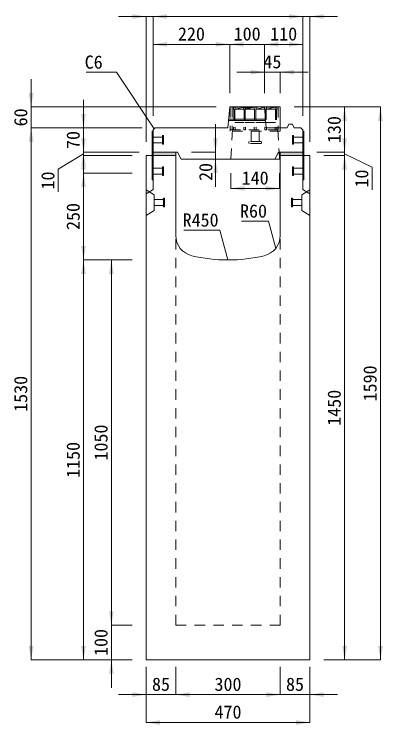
# Model space of a CAD drawing. Units: millimetres at full size, sheet at 1:40. Extents: x -1934 to 44546, y -100881 to -70395.
# Drawn here: x 24284 to 25343, y -91377 to -89333 of the extents above; entities that cross this region are included whole.
import ezdxf
from ezdxf.enums import TextEntityAlignment as Align

# ---------------------------------------------------------------- set-up
doc = ezdxf.new("R2010")
doc.units = ezdxf.units.MM
doc.header["$LTSCALE"] = 40
for name, pattern in [('CHAIN_DOUBLE_DASH', [23.5, 12, -1.5, 3.5, -1.5, 3.5, -1.5]), ('USER1', [1.35, 0.75, -0.6]), ('USER2', [1.35, 0.75, -0.6])]:
    doc.linetypes.add(name, pattern=pattern)
for name, color, linetype, lineweight in [('インサート', 92, 'USER2', 9), ('グレーチング', 7, 'USER2', 5), ('プレート', 7, 'USER1', 9), ('モルタル', 7, 'Continuous', 9), ('受枠', 3, 'USER2', 5), ('寸法線', 7, 'Continuous', 9), ('引出線', 4, 'Continuous', 9), ('本体', 2, 'Continuous', 13), ('補助線', 8, 'CHAIN_DOUBLE_DASH', 5)]:
    doc.layers.add(name, color=color, linetype=linetype, lineweight=lineweight)
doc.layers.add('ハッチング_モルタル', color=30, linetype='Continuous')
doc.styles.add('ＭＳ ゴシック', font='')
doc.styles.get('ＭＳ ゴシック').set_extended_font_data('MS Gothic')

# ---------------------------------------------------------------- blocks, each defined once
blk = doc.blocks.new('filled_arrow')
at = {"color": 0, "linetype": 'Continuous', "lineweight": -2}
blk.add_solid([(7.5, 1.25), (0, 0), (7.5, -1.25)], dxfattribs=at)

msp = doc.modelspace()

# ---------------------------------------------------------------- hatches: boundary and pattern name
at = {"layer": 'ハッチング_モルタル'}
for points in [[(24683.15, -89730.02), (24683.15, -89740.02), (24748.15, -89740.02), (24748.15, -89730.02)], [(25048.15, -89730.02), (25048.15, -89740.02), (25113.15, -89740.02), (25113.15, -89730.02)]]:
    msp.add_hatch(color=256, dxfattribs=at).paths.add_polyline_path(points)

# ---------------------------------------------------------------- linework, layer by layer
at = {"layer": 'インサート'}
for p, q in [((24683.15, -89686.52), (24710.15, -89686.52)), ((24683.15, -89686.52), (24683.15, -89703.52)), ((24713.15, -89682.52), (24710.15, -89682.52)), ((24710.15, -89682.52), (24710.15, -89707.52)), ((24713.15, -89707.52), (24713.15, -89682.52)), ((25083.15, -89682.52), (25086.15, -89682.52)), ((25083.15, -89707.52), (25083.15, -89682.52)), ((25086.15, -89682.52), (25086.15, -89707.52)), ((25113.15, -89686.52), (25086.15, -89686.52)), ((25113.15, -89686.52), (25113.15, -89703.52)), ((24683.15, -89703.52), (24710.15, -89703.52)), ((24710.15, -89707.52), (24713.15, -89707.52)), ((25086.15, -89707.52), (25083.15, -89707.52)), ((25113.15, -89703.52), (25086.15, -89703.52)), ((24683.15, -89776.51), (24710.15, -89776.51)), ((24683.15, -89776.51), (24683.15, -89793.51)), ((24713.15, -89772.51), (24710.15, -89772.51)), ((24710.15, -89772.51), (24710.15, -89797.51)), ((24713.15, -89797.51), (24713.15, -89772.51)), ((25083.15, -89772.52), (25086.15, -89772.52)), ((25083.15, -89797.52), (25083.15, -89772.52)), ((25086.15, -89772.52), (25086.15, -89797.52)), ((25113.15, -89776.52), (25086.15, -89776.52)), ((25113.15, -89776.52), (25113.15, -89793.52)), ((24683.15, -89793.51), (24710.15, -89793.51)), ((24710.15, -89797.51), (24713.15, -89797.51)), ((25086.15, -89797.52), (25083.15, -89797.52)), ((25113.15, -89793.52), (25086.15, -89793.52))]:
    msp.add_line(p, q, dxfattribs=at)
at = {"layer": 'インサート', "linetype": 'Continuous', "lineweight": 5}
for p, q in [((24713.15, -89887.52), (24713.15, -89862.52)), ((24716.15, -89862.52), (24713.15, -89862.52)), ((24716.15, -89887.52), (24716.15, -89862.52)), ((25080.15, -89862.52), (25080.15, -89887.52)), ((25080.15, -89862.52), (25083.15, -89862.52)), ((25083.15, -89862.52), (25083.15, -89887.52)), ((24686.15, -89883.52), (24686.15, -89866.52)), ((24713.15, -89866.52), (24686.15, -89866.52)), ((24713.15, -89883.52), (24686.15, -89883.52)), ((25083.15, -89866.52), (25110.15, -89866.52)), ((25083.15, -89883.52), (25110.15, -89883.52)), ((25110.15, -89866.52), (25110.15, -89883.52)), ((24716.15, -89887.52), (24713.15, -89887.52)), ((25080.15, -89887.52), (25083.15, -89887.52))]:
    msp.add_line(p, q, dxfattribs=at)
at = {"layer": 'グレーチング'}
for p, q in [((25038.65, -89600.52), (24913.65, -89600.52)), ((24913.65, -89600.52), (24913.65, -89606.52)), ((24913.65, -89606.52), (24914.65, -89607.52)), ((24914.65, -89607.52), (24914.65, -89658.52)), ((24918.65, -89606.52), (24917.65, -89607.52)), ((24917.65, -89607.52), (24917.65, -89658.52)), ((24918.65, -89600.52), (24918.65, -89606.52)), ((24918.65, -89606.52), (24943.65, -89600.52)), ((24918.65, -89606.52), (24943.65, -89606.52)), ((24943.65, -89600.52), (24943.65, -89606.52)), ((24943.65, -89606.52), (24944.65, -89607.52)), ((24944.65, -89607.52), (24944.65, -89658.52)), ((24948.65, -89606.52), (24947.65, -89607.52)), ((24947.65, -89607.52), (24947.65, -89658.52)), ((24948.65, -89600.52), (24948.65, -89606.52)), ((24948.65, -89606.52), (24973.65, -89600.52)), ((24948.65, -89606.52), (24973.65, -89606.52)), ((24973.65, -89600.52), (24973.65, -89606.52)), ((24973.65, -89606.52), (24974.65, -89607.52)), ((24974.65, -89607.52), (24974.65, -89658.52)), ((24978.65, -89606.52), (24977.65, -89607.52)), ((24977.65, -89607.52), (24977.65, -89658.52)), ((24978.65, -89600.52), (24978.65, -89606.52)), ((24978.65, -89606.52), (25003.65, -89600.52)), ((24978.65, -89606.52), (25003.65, -89606.52)), ((25003.65, -89600.52), (25003.65, -89606.52)), ((25003.65, -89606.52), (25004.65, -89607.52)), ((25004.65, -89607.52), (25004.65, -89658.52)), ((25008.65, -89606.52), (25007.65, -89607.52)), ((25007.65, -89607.52), (25007.65, -89658.52)), ((25008.65, -89600.52), (25008.65, -89606.52)), ((25008.65, -89606.52), (25033.65, -89600.52)), ((25008.65, -89606.52), (25033.65, -89606.52)), ((25033.65, -89600.52), (25033.65, -89606.52)), ((25033.65, -89606.52), (25034.65, -89607.52)), ((25034.65, -89607.52), (25034.65, -89658.52)), ((25038.65, -89606.52), (25037.65, -89607.52)), ((25037.65, -89607.52), (25037.65, -89658.52)), ((25038.65, -89600.52), (25038.65, -89606.52)), ((24913.65, -89659.52), (24914.65, -89658.52)), ((24913.65, -89665.52), (24913.65, -89659.52)), ((24917.65, -89644.52), (24944.65, -89644.52)), ((24918.65, -89659.52), (24917.65, -89658.52)), ((24918.65, -89665.52), (24918.65, -89659.52)), ((24943.65, -89659.52), (24944.65, -89658.52)), ((24943.65, -89665.52), (24943.65, -89659.52)), ((24947.65, -89644.52), (24974.65, -89644.52)), ((24948.65, -89659.52), (24947.65, -89658.52)), ((24948.65, -89665.52), (24948.65, -89659.52)), ((24973.65, -89659.52), (24974.65, -89658.52)), ((24973.65, -89665.52), (24973.65, -89659.52)), ((24977.65, -89644.52), (25004.65, -89644.52)), ((24978.65, -89659.52), (24977.65, -89658.52)), ((24978.65, -89665.52), (24978.65, -89659.52)), ((25003.65, -89659.52), (25004.65, -89658.52)), ((25003.65, -89665.52), (25003.65, -89659.52)), ((25007.65, -89644.52), (25034.65, -89644.52)), ((25008.65, -89659.52), (25007.65, -89658.52)), ((25008.65, -89665.52), (25008.65, -89659.52)), ((25033.65, -89659.52), (25034.65, -89658.52)), ((25033.65, -89665.52), (25033.65, -89659.52)), ((25038.65, -89659.52), (25037.65, -89658.52)), ((25038.65, -89665.52), (25038.65, -89659.52)), ((24913.65, -89665.52), (24918.65, -89665.52)), ((24943.65, -89665.52), (24948.65, -89665.52)), ((24973.65, -89665.52), (24978.65, -89665.52)), ((25003.65, -89665.52), (25008.65, -89665.52)), ((25033.65, -89665.52), (25038.65, -89665.52))]:
    msp.add_line(p, q, dxfattribs=at)
at = {"layer": 'プレート'}
for p, q in [((24683.15, -89680.01), (24679.95, -89680.01)), ((25116.35, -89680.01), (25113.15, -89680.01)), ((24683.15, -89725.02), (24679.95, -89725.02)), ((25116.35, -89725.02), (25113.15, -89725.02)), ((24683.15, -89755.01), (24679.95, -89755.01)), ((25116.35, -89755.01), (25113.15, -89755.01)), ((24683.15, -89800.02), (24679.95, -89800.02)), ((25116.35, -89800.02), (25113.15, -89800.02))]:
    msp.add_line(p, q, dxfattribs=at)
at = {"layer": 'プレート', "linetype": 'Continuous'}
for points in [[(24679.95, -89810.02), (24679.95, -89670.01), (24683.15, -89670.01), (24683.15, -89810.02)], [(25113.15, -89810.02), (25113.15, -89670.01), (25116.35, -89670.01), (25116.35, -89810.02)]]:
    msp.add_lwpolyline(points, close=True, dxfattribs=at)
at = {"layer": 'モルタル', "lineweight": 13}
msp.add_lwpolyline([(24683.15, -89730.02), (24748.15, -89730.02), (24748.15, -89740.02), (24683.15, -89740.02)], close=True, dxfattribs=at)
at = {"layer": 'モルタル'}
msp.add_lwpolyline([(25048.15, -89730.02), (25113.15, -89730.02), (25113.15, -89740.02), (25048.15, -89740.02)], close=True, dxfattribs=at)
at = {"layer": '受枠', "linetype": 'Continuous'}
for q in [(24904.15, -89600.02), (25048.15, -89660.02)]:
    msp.add_line((25048.15, -89600.02), q, dxfattribs=at)
at = {"layer": '受枠'}
for p, q in [((24904.15, -89600.02), (24904.15, -89670.02)), ((24910.15, -89600.02), (24910.15, -89665.52)), ((25042.15, -89600.02), (25042.15, -89665.52)), ((25048.15, -89660.02), (25048.15, -89670.02)), ((24904.15, -89665.52), (25048.15, -89665.52)), ((25048.15, -89670.02), (24904.15, -89670.02)), ((24964.82, -89699.68), (24964.82, -89670.02)), ((24987.48, -89699.68), (24987.48, -89670.02)), ((24958.28, -89700.75), (24958.28, -89703.95)), ((24992.95, -89699.68), (24959.35, -89699.68)), ((24994.02, -89700.75), (24994.02, -89703.95)), ((24992.95, -89705.01), (24959.35, -89705.01))]:
    msp.add_line(p, q, dxfattribs=at)
for centre, start, end in [((24959.35, -89700.75), 90, 180), ((24992.95, -89700.75), 0, 90), ((24959.35, -89703.95), 180, 270), ((24992.95, -89703.95), 270, 0)]:
    msp.add_arc(centre, 1.07, start, end, dxfattribs=at)
at = {"layer": '寸法線'}
for p, q in [((24763.15, -89340.02), (24583.15, -89340.02)), ((24663.15, -89700.02), (24663.15, -89340.02)), ((24683.15, -89340.02), (25113.15, -89340.02)), ((24683.15, -89626.02), (24683.15, -89340.02)), ((24683.15, -89626.02), (24683.15, -89340.02)), ((25033.15, -89340.02), (25213.15, -89340.02)), ((25113.15, -89626.02), (25113.15, -89340.02)), ((25113.15, -89626.02), (25113.15, -89340.02)), ((25133.15, -89700.02), (25133.15, -89340.02)), ((24683.15, -89420.02), (24903.15, -89420.02)), ((24683.15, -89626.02), (24683.15, -89420.02)), ((24903.15, -89560.02), (24903.15, -89420.02)), ((25083.15, -89420.02), (24903.15, -89420.02)), ((24903.15, -89560.02), (24903.15, -89420.02)), ((25003.15, -89420.02), (25113.15, -89420.02)), ((25003.15, -89560.02), (25003.15, -89420.02)), ((25113.15, -89626.02), (25113.15, -89420.02)), ((25128.15, -89500.02), (24923.15, -89500.02)), ((25003.15, -89560.02), (25003.15, -89500.02)), ((25048.15, -89560.02), (25048.15, -89500.02)), ((24332.55, -89520.02), (24332.55, -89740.02)), ((25003.15, -89560.02), (25003.15, -89530.02)), ((24483.15, -89810.02), (24483.15, -89580.02)), ((24864.15, -89600.02), (24332.55, -89600.02)), ((25088.15, -89600.02), (25336.13, -89600.02)), ((25088.15, -89600.02), (25233.15, -89600.02)), ((25233.15, -89730.02), (25233.15, -89600.02)), ((25336.13, -91190.02), (25336.13, -89600.02)), ((24332.55, -91190.02), (24332.55, -89660.02)), ((24651.15, -89660.02), (24332.55, -89660.02)), ((24649.15, -89660.02), (24332.55, -89660.02)), ((24483.15, -89650.02), (24483.15, -89820.02)), ((24649.15, -89660.02), (24483.15, -89660.02)), ((24862.12, -89650.02), (24862.12, -89830.02)), ((25233.15, -89650.02), (25233.15, -89820.02)), ((24483.15, -89735.02), (24410.54, -89779.05)), ((24643.15, -89730.02), (24483.15, -89730.02)), ((24643.15, -89730.02), (24483.15, -89730.02)), ((24623.15, -89740.02), (24483.15, -89740.02)), ((24793.15, -89730.02), (24862.12, -89730.02)), ((25153.15, -89730.02), (25233.15, -89730.02)), ((25153.15, -89730.02), (25233.15, -89730.02)), ((25173.15, -89740.02), (25233.15, -89740.02)), ((25173.15, -89740.02), (25233.15, -89740.02)), ((25233.15, -89735.02), (25312.18, -89773.44)), ((25233.15, -91190.02), (25233.15, -89740.02)), ((24803.15, -89750.02), (24862.12, -89750.02)), ((24410.54, -89779.05), (24410.54, -89843.92)), ((25312.18, -89773.44), (25312.18, -89838.31)), ((24483.15, -90040.02), (24483.15, -89790.02)), ((24623.15, -89790.02), (24483.15, -89790.02)), ((24906.15, -89790.02), (24906.15, -89834.24)), ((25046.15, -89790.02), (25046.15, -89834.24)), ((24906.15, -89834.24), (25046.15, -89834.24)), ((24623.15, -90040.02), (24483.15, -90040.02)), ((24483.15, -91190.02), (24483.15, -90040.02)), ((24623.15, -90040.02), (24483.15, -90040.02)), ((24563.15, -91090.02), (24563.15, -90040.02)), ((24623.15, -90040.02), (24563.15, -90040.02)), ((24563.15, -91270.02), (24563.15, -91010.02)), ((24623.15, -91090.02), (24563.15, -91090.02)), ((24623.15, -91090.02), (24563.15, -91090.02)), ((24623.15, -91190.02), (24332.55, -91190.02)), ((24623.15, -91190.02), (24483.15, -91190.02)), ((24623.15, -91190.02), (24563.15, -91190.02)), ((25173.15, -91190.02), (25336.13, -91190.02)), ((25173.15, -91190.02), (25233.15, -91190.02)), ((24663.15, -91210.02), (24663.15, -91290.02)), ((24663.15, -91210.02), (24663.15, -91370.02)), ((24748.15, -91210.02), (24748.15, -91290.02)), ((24748.15, -91210.02), (24748.15, -91290.02)), ((25048.15, -91210.02), (25048.15, -91290.02)), ((25048.15, -91210.02), (25048.15, -91290.02)), ((25133.15, -91210.02), (25133.15, -91290.02)), ((25133.15, -91210.02), (25133.15, -91370.02)), ((24583.15, -91290.02), (24828.15, -91290.02)), ((24748.15, -91290.02), (25048.15, -91290.02)), ((24968.15, -91290.02), (25213.15, -91290.02)), ((24663.15, -91370.02), (25133.15, -91370.02))]:
    msp.add_line(p, q, dxfattribs=at)
at = {"layer": '引出線'}
for points in [[(24686.15, -89663.02), (24578.15, -89500.02), (24491.05, -89500.02)], [(25035.22, -90006.7), (25014.21, -89928.28), (24936.7, -89928.28)], [(24898.15, -90040.02), (24875.13, -89954.09), (24771.63, -89954.09)]]:
    msp.add_lwpolyline(points, dxfattribs=at)
at = {"layer": '本体'}
for p, q in [((24898.15, -89660.02), (24903.15, -89600.02)), ((24903.15, -89600.02), (24940.15, -89600.02)), ((24940.15, -89600.02), (24943.15, -89603.02)), ((24943.15, -89603.02), (24963.15, -89603.02)), ((24963.15, -89603.02), (24966.15, -89600.02)), ((24966.15, -89600.02), (25003.15, -89600.02)), ((25003.15, -89600.02), (25008.15, -89660.02)), ((25006.4, -89639.02), (24899.9, -89639.02)), ((25006.07, -89635.02), (24900.23, -89635.02)), ((24683.15, -89666.02), (24689.15, -89660.02)), ((24689.15, -89660.02), (24898.15, -89660.02)), ((25008.15, -89660.02), (25068.15, -89660.02)), ((25068.15, -89660.02), (25073.15, -89650.02)), ((25073.15, -89650.02), (25083.15, -89650.02)), ((25083.15, -89650.02), (25088.15, -89660.02)), ((25088.15, -89660.02), (25107.15, -89660.02)), ((25107.15, -89660.02), (25113.15, -89666.02)), ((24683.15, -89666.02), (24683.15, -89730.02)), ((25113.15, -89666.02), (25113.15, -89730.02)), ((24683.15, -89730.02), (24753.15, -89730.02)), ((24753.15, -89730.02), (24763.15, -89750.02)), ((25043.15, -89730.02), (25033.15, -89750.02)), ((25043.15, -89730.02), (25113.15, -89730.02)), ((24763.15, -89750.02), (25033.15, -89750.02))]:
    msp.add_line(p, q, dxfattribs=at)
at = {"layer": '本体', "linetype": 'USER2', "lineweight": 9}
for p, q in [((24911.15, -89665.52), (24906.15, -89750.02)), ((25041.15, -89665.52), (25044.97, -89730.02))]:
    msp.add_line(p, q, dxfattribs=at)
at = {"layer": '本体', "lineweight": 20}
for p, q in [((24663.15, -91190.02), (24663.15, -89740.02)), ((24663.15, -89740.02), (24748.15, -89740.02)), ((24683.15, -89740.02), (24748.15, -89740.02)), ((24683.15, -89740.02), (24683.15, -89837.02)), ((24748.15, -89970.35), (24748.15, -89740.02)), ((25048.15, -89969.49), (25048.15, -89740.02)), ((25048.15, -89740.02), (25133.15, -89740.02)), ((25113.15, -89740.02), (25113.15, -89837.02)), ((25133.15, -91190.02), (25133.15, -89740.02)), ((24663.15, -89849.52), (24683.15, -89837.02)), ((24663.15, -89838.02), (24686.15, -89852.52)), ((25110.15, -89852.52), (25133.15, -89838.02)), ((25133.15, -89849.52), (25113.15, -89837.02)), ((24686.15, -89897.52), (24686.15, -89852.52)), ((25110.15, -89897.52), (25110.15, -89852.52)), ((24686.15, -89897.52), (24663.15, -89912.02)), ((25133.15, -89912.02), (25110.15, -89897.52)), ((24663.15, -91190.02), (25133.15, -91190.02))]:
    msp.add_line(p, q, dxfattribs=at)
at = {"layer": '本体', "linetype": 'USER2', "lineweight": 20}
for p, q in [((24748.15, -91090.02), (24748.15, -89970.35)), ((25048.15, -91090.02), (25048.15, -89969.49))]:
    msp.add_line(p, q, dxfattribs=at)
at = {"layer": '本体', "linetype": 'USER1', "lineweight": 20}
msp.add_line((24748.15, -91090.02), (25048.15, -91090.02), dxfattribs=at)
at = {"layer": '本体', "lineweight": 20}
for centre, radius, start, end in [((24808.15, -89969.49), 60, 180, 256.65766), ((24988.15, -89969.49), 60, 283.34239, 0), ((24898.15, -89590.02), 450, 256.65766, 283.34239)]:
    msp.add_arc(centre, radius, start, end, dxfattribs=at)
at = {"layer": '補助線'}
for p in [(25044.97, -89730.02), (25033.15, -89750.02)]:
    msp.add_line(p, (25046.15, -89750.02), dxfattribs=at)

# ---------------------------------------------------------------- block references
at = {"layer": '寸法線', "xscale": 5.33, "yscale": 5.33}
for p, rotation in [((24663.15, -89340.02), 180), ((25113.15, -89340.02), 180), ((25113.15, -89340.02), 180), ((24903.15, -89420.02), 180), ((25113.15, -89420.02), 180), ((25003.15, -89500.02), 180), ((24332.55, -89600.02), 90), ((24483.15, -89660.02), 90), ((25233.15, -89600.02), 270), ((25336.13, -89600.02), 270), ((24332.55, -89660.02), 270), ((24332.55, -89660.02), 270), ((24483.15, -89730.02), 90), ((24862.12, -89730.02), 90), ((25233.15, -89730.02), 90), ((25233.15, -89730.02), 90), ((24483.15, -89730.02), 270), ((24483.15, -89740.02), 270), ((25233.15, -89740.02), 270), ((25233.15, -89740.02), 270), ((24862.12, -89750.02), 270), ((24483.15, -89790.02), 270), ((25046.15, -89834.24), 180), ((24483.15, -90040.02), 90), ((24483.15, -90040.02), 270), ((24563.15, -90040.02), 270), ((24563.15, -91090.02), 90), ((24563.15, -91090.02), 90), ((24332.55, -91190.02), 90), ((24483.15, -91190.02), 90), ((25233.15, -91190.02), 90), ((25336.13, -91190.02), 90), ((24563.15, -91190.02), 270), ((24663.15, -91290.02), 180), ((25048.15, -91290.02), 180), ((25048.15, -91290.02), 180), ((25133.15, -91370.02), 180)]:
    msp.add_blockref('filled_arrow', p, dxfattribs=dict(at, rotation=rotation))
for p in [(24683.15, -89340.02), (24683.15, -89340.02), (25133.15, -89340.02), (24683.15, -89420.02), (24903.15, -89420.02), (25003.15, -89420.02), (25003.15, -89420.02), (25048.15, -89500.02), (24906.15, -89834.24), (24748.15, -91290.02), (24748.15, -91290.02), (25133.15, -91290.02), (24663.15, -91370.02)]:
    msp.add_blockref('filled_arrow', p, dxfattribs=at)
at = {"layer": '引出線', "xscale": 0.133, "yscale": 0.133}
for p, rotation in [((24686.15, -89663.02), 123.5), ((25035.22, -90006.7), 105), ((24898.15, -90040.02), 105)]:
    msp.add_blockref('filled_arrow', p, dxfattribs=dict(at, rotation=rotation))

# ---------------------------------------------------------------- texts
at = {"layer": '寸法線', "style": 'ＭＳ ゴシック'}
for s, p in [('220', (24793.15, -89390.02)), ('100', (24953.15, -89390.02)), ('110', (25058.15, -89390.02)), ('45', (25025.65, -89470.02)), ('140', (24976.15, -89804.24)), ('85', (24705.65, -91260.02)), ('300', (24898.15, -91260.02)), ('85', (25090.65, -91260.02)), ('470', (24898.15, -91340.02))]:
    msp.add_text(s, height=37.98, dxfattribs=at).set_placement(p, align=Align.MIDDLE_CENTER)
for s, p in [('60', (24302.55, -89630.02)), ('130', (25203.15, -89665.02)), ('70', (24453.15, -89695.02)), ('20', (24834.12, -89787.02)), ('10', (25282.18, -89805.88)), ('10', (24380.54, -89811.49)), ('250', (24453.15, -89915.02)), ('1590', (25306.13, -90395.02)), ('1530', (24302.55, -90425.02)), ('1450', (25203.15, -90465.02)), ('1050', (24533.15, -90565.02)), ('1150', (24453.15, -90615.02)), ('100', (24533.15, -91140.02))]:
    msp.add_text(s, height=37.98, rotation=90, dxfattribs=at).set_placement(p, align=Align.MIDDLE_CENTER)
at = {"layer": '引出線', "style": 'ＭＳ ゴシック'}
for s, p in [('C6', (24538.15, -89452.02)), ('R60', (25010.21, -89880.28)), ('R450', (24871.13, -89906.09))]:
    msp.add_text(s, height=37.98, dxfattribs=at).set_placement(p, align=Align.TOP_RIGHT)

doc.saveas('drawing.dxf')
